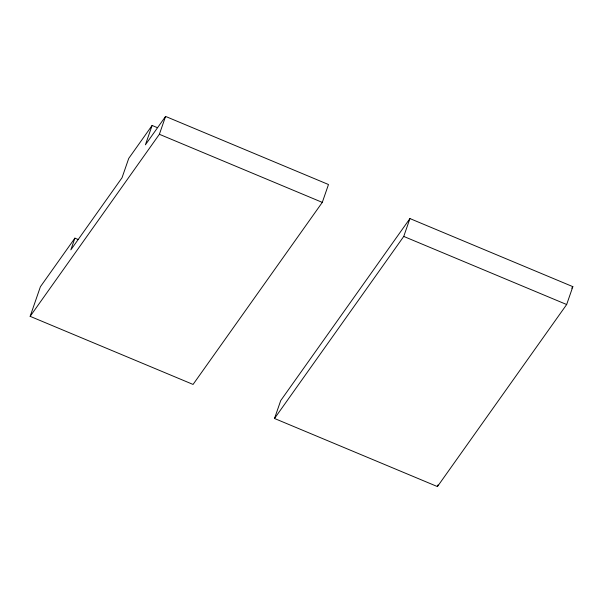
<?xml version="1.0" encoding="UTF-8"?>
<svg xmlns="http://www.w3.org/2000/svg" width="603" height="603" viewBox="0 0 603 603"><rect width="100%" height="100%" fill="white"/><g stroke="black" fill="none" stroke-linecap="round" stroke-linejoin="round"><path stroke-width="0.9" d="M157.308 127.632L152.114 125.462L145.406 144.818L165.569 116.417L328.484 184.518L322.296 202.382L193.066 384.435L30.15 316.341L40.401 286.742L74.9 238.14L78.36 239.587M74.9 238.14L70.837 249.868L122.025 177.757L128.733 158.401L152.114 125.462M30.15 316.341L159.38 134.288L165.569 116.417M274.516 418.482L280.704 400.618L409.934 218.565L572.85 286.659L566.662 304.53L437.431 486.583L274.516 418.482L403.746 236.429L409.934 218.565M437.431 486.583L438.019 484.88M571.757 288.196L572.85 286.659M159.38 134.288L322.296 202.382M403.746 236.429L566.662 304.53"/></g></svg>
